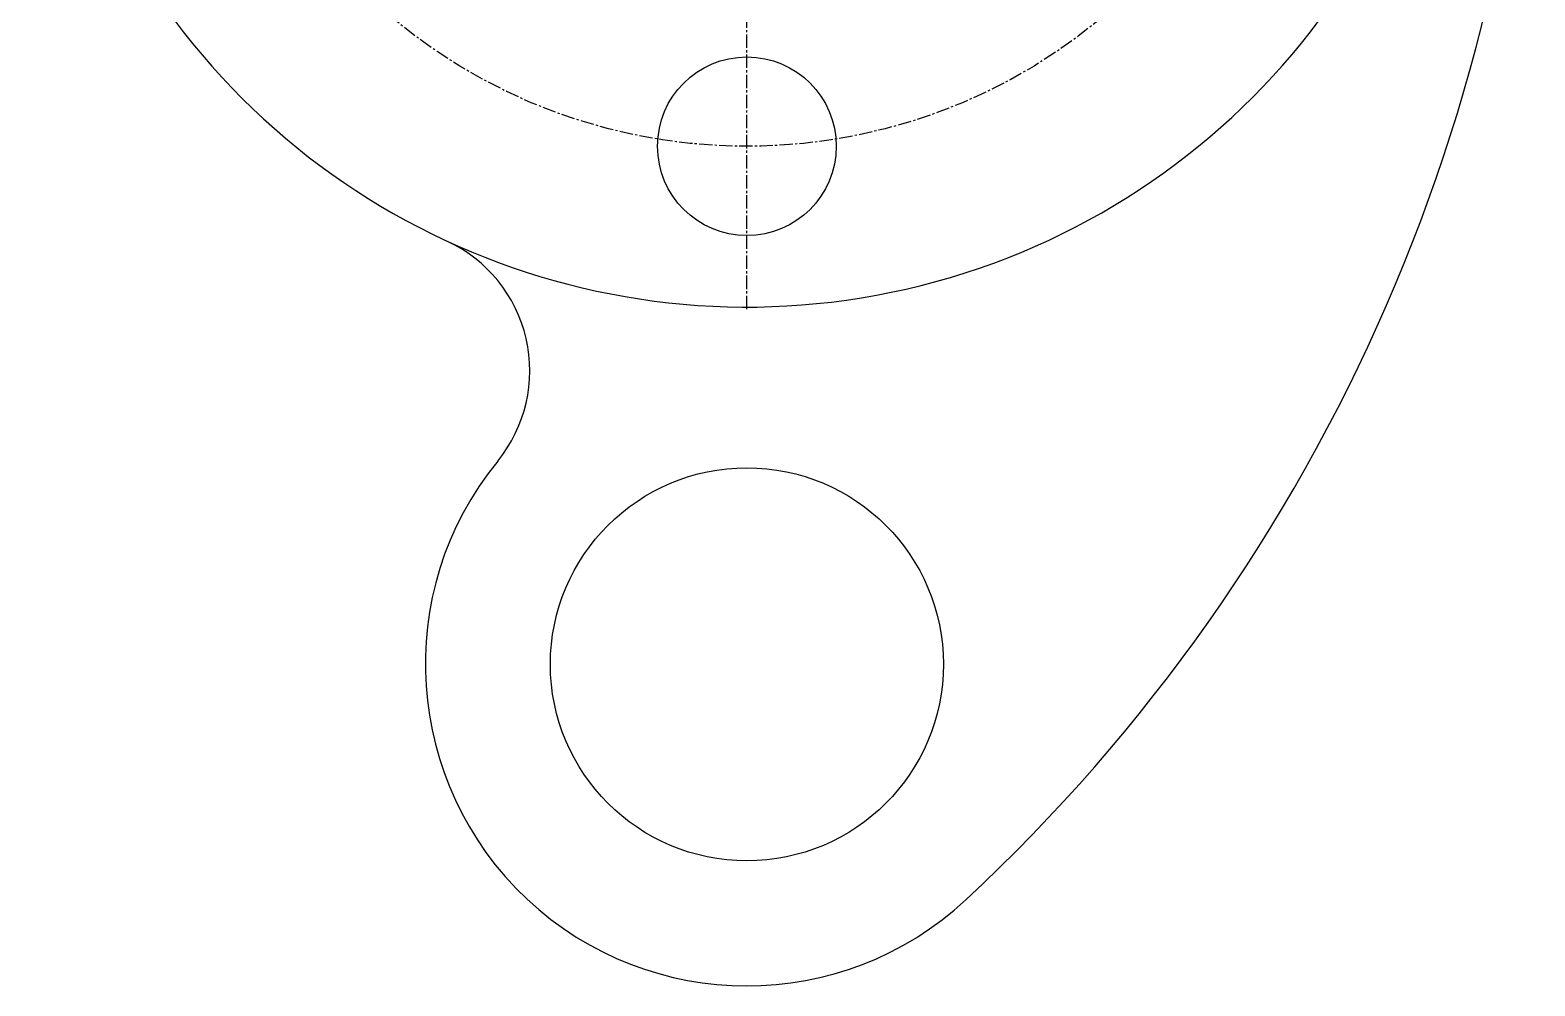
# Model space of a CAD drawing. Header units: inches. Extents: x 70512 to 70629, y -23587 to -23431.
# Drawn here: x 70532.5 to 70616.7, y -23586.7 to -23533.2 of the extents above; entities that cross this region are included whole.
import ezdxf

# ---------------------------------------------------------------- set-up
doc = ezdxf.new("R2010")
doc.units = ezdxf.units.IN
doc.header["$MEASUREMENT"] = 0
doc.linetypes.add('CENTER2', pattern=[1.125, 0.75, -0.125, 0.125, -0.125])

# ---------------------------------------------------------------- blocks, each defined once
blk = doc.blocks.new('*U13')
at = {"color": 0, "linetype": 'CENTER2', "transparency": 16777216}
for p, q in [((0, 8), (0, 40.12)), ((-40.12, 0), (-8, 0)), ((8, 0), (40.12, 0)), ((0, -40.12), (0, -8))]:
    blk.add_line(p, q, dxfattribs=at)
at = {"color": 0, "linetype": 'Continuous', "transparency": 16777216}
for p, q in [((0, -4), (0, 4)), ((-4, 0), (4, 0))]:
    blk.add_line(p, q, dxfattribs=at)
blk = doc.blocks.new('*U16')
blk.add_circle((0, 0), 5)
blk = doc.blocks.new('*U17')
at = {"color": 0, "linetype": 'ByBlock', "lineweight": -2, "transparency": 16777216}
blk.add_blockref('*U16', (70572.573, -23477.685), dxfattribs=at)
for p, rotation in [((70545.727, -23493.185), 59.99999999999999), ((70599.42, -23493.185), 299.9999999999999), ((70545.727, -23524.185), 120), ((70599.42, -23524.185), 240), ((70572.573, -23539.685), 180)]:
    blk.add_blockref('*U16', p, dxfattribs=dict(at, rotation=rotation))

msp = doc.modelspace()

# ---------------------------------------------------------------- linework, layer by layer
at = {"linetype": 'CENTER2'}
msp.add_circle((70572.57331, -23508.6845), 31, dxfattribs=at)
msp.add_circle((70572.57331, -23568.6845), 11)
for centre, radius, start, end in [((70516.68056, -23508.6845), 100, 312.9702839, 47.0297161), ((70572.57331, -23508.6845), 40, 208.2229463, 151.7770537), ((70552.42522, -23552.25117), 8, 320.7983749, 65.1810759), ((70572.57331, -23568.6845), 18, 140.7983749, 312.9702839)]:
    msp.add_arc(centre, radius, start, end)

# ---------------------------------------------------------------- block references
msp.add_blockref('*U13', (70572.57331, -23508.6845), dxfattribs=at)
msp.add_blockref('*U17', (0, 0))

doc.saveas('drawing.dxf')
